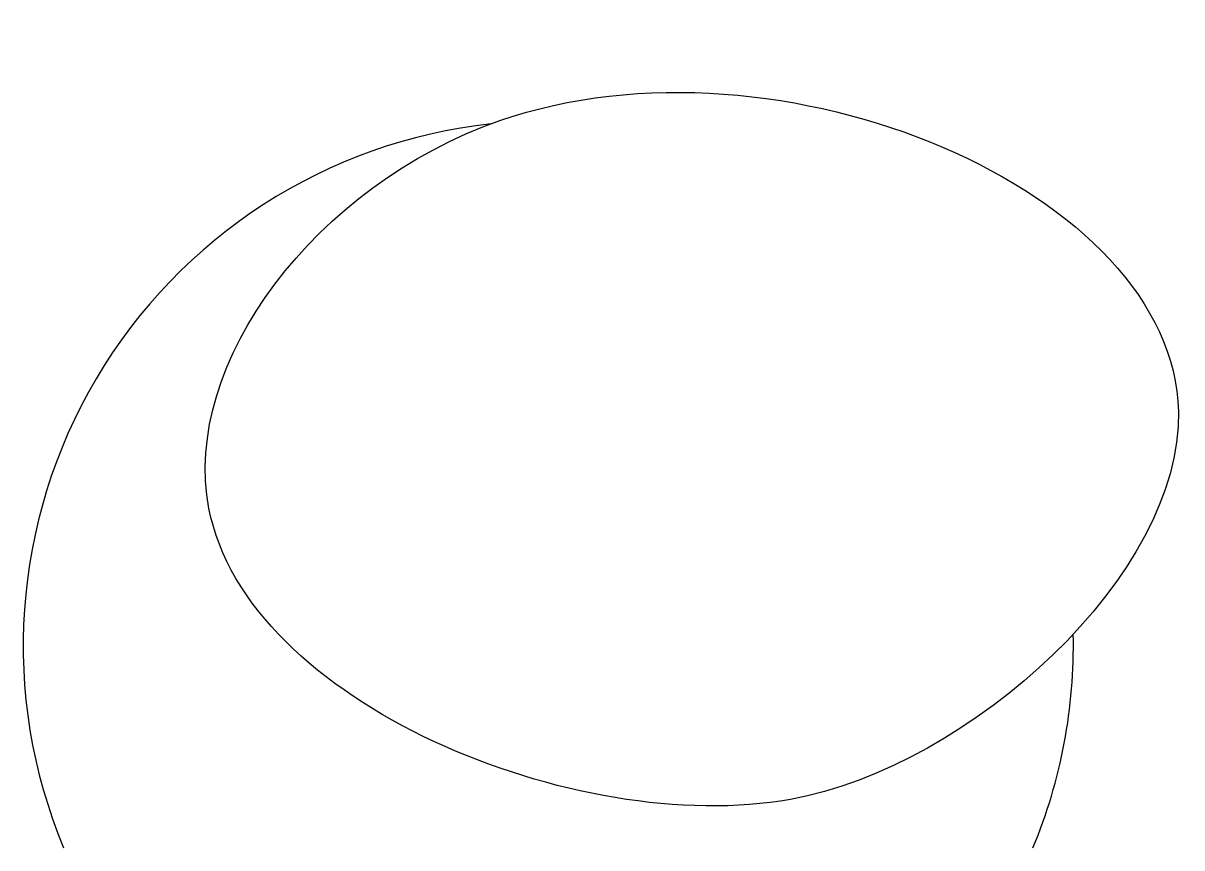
# Model space of a CAD drawing. Header units: millimetres. Extents: x 4.2 to 28.1, y 5 to 22.
import ezdxf

# ---------------------------------------------------------------- set-up
doc = ezdxf.new("R2010")
doc.units = ezdxf.units.MM
doc.layers.get('0').update_dxf_attribs({"lineweight": 25})

msp = doc.modelspace()

# ---------------------------------------------------------------- linework, layer by layer
for start, end in [(96.2485, 202.6199), (337.3801, 1.2691)]:
    msp.add_arc((15, 9.167), 10.833, start, end)
msp.add_open_spline([(20, 6), (23.711, 6.671), (33.94, 15.958), (14.445, 24.292), (3.688, 10.052), (15.599, 5.205), (20, 6)], degree=3, knots=[0, 0, 0, 0, 11.313708, 26.545255, 36.545255, 49.961663, 49.961663, 49.961663, 49.961663])

doc.saveas('drawing.dxf')
